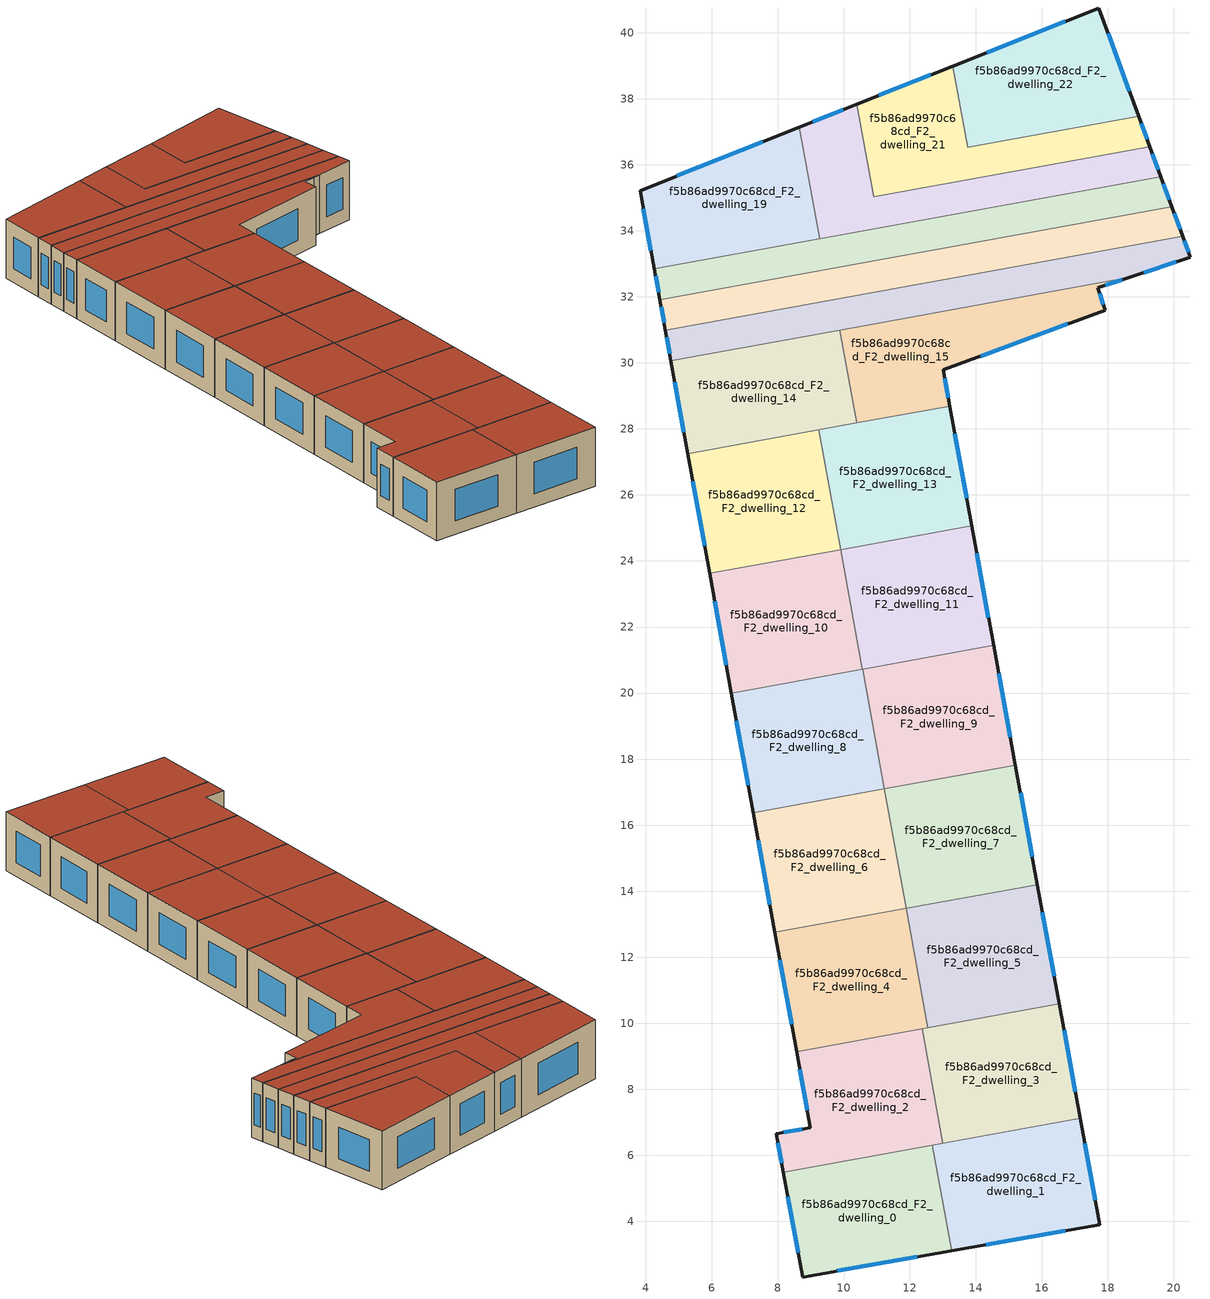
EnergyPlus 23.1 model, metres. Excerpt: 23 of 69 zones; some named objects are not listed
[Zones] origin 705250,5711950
f5b86ad9970c68cd_F2_dwelling_0
 floor to f5b86ad9970c68cd_F1_dwelling_0 (EU_floor_Construction): 12.69,6.31 13.27,3.11 8.76,2.32 8.17,5.49 z6
 wall outside (EU_wall_Construction): 8.17,5.49 8.76,2.32 13.27,3.11 z6:9
 wall to f5b86ad9970c68cd_F2_dwelling_1 (EU_wall_Construction): 13.27,3.11 12.69,6.31 z6:9
 wall to f5b86ad9970c68cd_F2_dwelling_2 (EU_wall_Construction): 12.69,6.31 8.17,5.49 z6:9
 window (EU_Window_Construction): 9.8,2.5 12.23,2.93 / 8.3,4.76 8.62,3.05 z6.69:8.31
 roof outside (EU_roof_Construction): 13.27,3.11 12.69,6.31 8.17,5.49 8.76,2.32 z9
f5b86ad9970c68cd_F2_dwelling_1
 floor to f5b86ad9970c68cd_F1_dwelling_1 (EU_floor_Construction): 17.16,7.12 17.75,3.9 13.27,3.11 12.69,6.31 z6
 wall outside (EU_wall_Construction): 13.27,3.11 17.75,3.9 17.16,7.12 z6:9
 wall to f5b86ad9970c68cd_F2_dwelling_3 (EU_wall_Construction): 17.16,7.12 13.01,6.37 z6:9
 wall to f5b86ad9970c68cd_F2_dwelling_2 (EU_wall_Construction): 13.01,6.37 12.69,6.31 z6:9
 window (EU_Window_Construction): 14.31,3.29 16.72,3.72 / 17.62,4.64 17.3,6.38 z6.69:8.31
 roof outside (EU_roof_Construction): 17.75,3.9 17.16,7.12 12.69,6.31 13.27,3.11 z9
f5b86ad9970c68cd_F2_dwelling_10
 floor to f5b86ad9970c68cd_F1_dwelling_10 (EU_floor_Construction): 9.91,24.34 10.57,20.72 6.6,20 5.94,23.62 z6
 wall outside (EU_wall_Construction): 5.94,23.62 6.6,20 z6:9
 wall to f5b86ad9970c68cd_F2_dwelling_11 (EU_wall_Construction): 10.57,20.72 9.91,24.34 z6:9
 wall to f5b86ad9970c68cd_F2_dwelling_12 (EU_wall_Construction): 9.91,24.34 5.94,23.62 z6:9
 wall to f5b86ad9970c68cd_F2_dwelling_8 (EU_wall_Construction): 6.6,20 10.57,20.72 z6:9
 window (EU_Window_Construction): 6.09,22.79 6.45,20.84 z6.69:8.31
 roof outside (EU_roof_Construction): 10.57,20.72 9.91,24.34 5.94,23.62 6.6,20 z9
f5b86ad9970c68cd_F2_dwelling_11
 floor to f5b86ad9970c68cd_F1_dwelling_11 (EU_floor_Construction): 13.88,25.07 14.54,21.44 10.57,20.72 9.91,24.34 z6
 wall outside (EU_wall_Construction): 14.54,21.44 13.88,25.07 z6:9
 wall to f5b86ad9970c68cd_F2_dwelling_9 (EU_wall_Construction): 10.57,20.72 14.54,21.44 z6:9
 wall to f5b86ad9970c68cd_F2_dwelling_13 (EU_wall_Construction): 13.88,25.07 9.91,24.34 z6:9
 window (EU_Window_Construction): 14.39,22.28 14.03,24.23 z6.69:8.31
 roof outside (EU_roof_Construction): 14.54,21.44 13.88,25.07 9.91,24.34 10.57,20.72 z9
f5b86ad9970c68cd_F2_dwelling_12
 floor to f5b86ad9970c68cd_F1_dwelling_12 (EU_floor_Construction): 9.25,27.97 9.91,24.34 5.94,23.62 5.28,27.25 z6
 wall outside (EU_wall_Construction): 5.28,27.25 5.94,23.62 z6:9
 wall to f5b86ad9970c68cd_F2_dwelling_13 (EU_wall_Construction): 9.91,24.34 9.25,27.97 z6:9
 wall to f5b86ad9970c68cd_F2_dwelling_14 (EU_wall_Construction): 9.25,27.97 5.28,27.25 z6:9
 window (EU_Window_Construction): 5.44,26.41 5.79,24.46 z6.69:8.31
 roof outside (EU_roof_Construction): 9.91,24.34 9.25,27.97 5.28,27.25 5.94,23.62 z9
f5b86ad9970c68cd_F2_dwelling_13
 floor to f5b86ad9970c68cd_F1_dwelling_13 (EU_floor_Construction): 13.21,28.69 13.88,25.07 9.91,24.34 9.25,27.97 z6
 wall outside (EU_wall_Construction): 13.88,25.07 13.21,28.69 z6:9
 wall to f5b86ad9970c68cd_F2_dwelling_15 (EU_wall_Construction): 13.21,28.69 10.4,28.18 z6:9
 wall to f5b86ad9970c68cd_F2_dwelling_14 (EU_wall_Construction): 10.4,28.18 9.25,27.97 z6:9
 window (EU_Window_Construction): 13.72,25.91 13.36,27.85 z6.69:8.31
 roof outside (EU_roof_Construction): 13.88,25.07 13.21,28.69 9.25,27.97 9.91,24.34 z9
f5b86ad9970c68cd_F2_dwelling_14
 floor to f5b86ad9970c68cd_F1_dwelling_14 (EU_floor_Construction): 9.89,30.99 10.4,28.18 5.28,27.25 4.77,30.06 z6
 wall outside (EU_wall_Construction): 4.77,30.06 5.28,27.25 z6:9
 wall to f5b86ad9970c68cd_F2_dwelling_15 (EU_wall_Construction): 10.4,28.18 9.89,30.99 z6:9
 wall to f5b86ad9970c68cd_F2_dwelling_16 (EU_wall_Construction): 9.89,30.99 4.77,30.06 z6:9
 window (EU_Window_Construction): 4.89,29.41 5.16,27.9 z6.69:8.31
 roof outside (EU_roof_Construction): 10.4,28.18 9.89,30.99 4.77,30.06 5.28,27.25 z9
f5b86ad9970c68cd_F2_dwelling_15
 floor to f5b86ad9970c68cd_F1_dwelling_15 (EU_floor_Construction): 18.66,32.59 17.7,32.27 17.92,31.6 13.01,29.79 13.21,28.69 10.4,28.18 9.89,30.99 z6
 wall outside (EU_wall_Construction): 13.21,28.69 13.01,29.79 17.92,31.6 17.7,32.27 / 18.66,32.59 17.7,32.27 z6:9
 wall to f5b86ad9970c68cd_F2_dwelling_16 (EU_wall_Construction): 18.66,32.59 9.89,30.99 z6:9
 window (EU_Window_Construction): 13.16,28.95 13.06,29.53 / 18.43,32.51 17.92,32.34 / 17.87,31.75 17.75,32.11 / 14.15,30.21 16.78,31.18 z6.69:8.31
 roof outside (EU_roof_Construction): 17.92,31.6 17.7,32.27 18.66,32.59 9.89,30.99 10.4,28.18 13.21,28.69 13.01,29.79 z9
f5b86ad9970c68cd_F2_dwelling_16
 floor to f5b86ad9970c68cd_F1_dwelling_16 (EU_floor_Construction): 20.26,33.84 20.5,33.2 18.66,32.59 4.77,30.06 4.6,30.99 z6
 wall outside (EU_wall_Construction): 4.6,30.99 4.77,30.06 / 18.66,32.59 20.5,33.2 20.26,33.84 z6:9
 wall to f5b86ad9970c68cd_F2_dwelling_17 (EU_wall_Construction): 20.26,33.84 4.6,30.99 z6:9
 window (EU_Window_Construction): 4.64,30.78 4.73,30.28 / 20.45,33.35 20.32,33.69 / 19.08,32.73 20.07,33.06 z6.69:8.31
 roof outside (EU_roof_Construction): 18.66,32.59 20.5,33.2 20.26,33.84 4.6,30.99 4.77,30.06 z9
f5b86ad9970c68cd_F2_dwelling_17
 floor to f5b86ad9970c68cd_F1_dwelling_17 (EU_floor_Construction): 19.94,34.73 20.26,33.84 4.6,30.99 4.44,31.92 z6
 wall outside (EU_wall_Construction): 20.26,33.84 19.94,34.73 / 4.44,31.92 4.6,30.99 z6:9
 wall to f5b86ad9970c68cd_F2_dwelling_18 (EU_wall_Construction): 19.94,34.73 4.44,31.92 z6:9
 window (EU_Window_Construction): 20.19,34.05 20.01,34.53 / 4.47,31.7 4.56,31.21 z6.69:8.31
 roof outside (EU_roof_Construction): 20.26,33.84 19.94,34.73 4.44,31.92 4.6,30.99 z9
f5b86ad9970c68cd_F2_dwelling_18
 floor to f5b86ad9970c68cd_F1_dwelling_18 (EU_floor_Construction): 19.6,35.64 19.94,34.73 4.44,31.92 4.27,32.85 z6
 wall outside (EU_wall_Construction): 19.94,34.73 19.6,35.64 / 4.27,32.85 4.44,31.92 z6:9
 wall to f5b86ad9970c68cd_F2_dwelling_20 (EU_wall_Construction): 19.6,35.64 9.27,33.76 z6:9
 wall to f5b86ad9970c68cd_F2_dwelling_19 (EU_wall_Construction): 9.27,33.76 4.27,32.85 z6:9
 window (EU_Window_Construction): 19.86,34.94 19.68,35.43 / 4.3,32.63 4.4,32.13 z6.69:8.31
 roof outside (EU_roof_Construction): 19.94,34.73 19.6,35.64 4.27,32.85 4.44,31.92 z9
f5b86ad9970c68cd_F2_dwelling_19
 floor to f5b86ad9970c68cd_F1_dwelling_19 (EU_floor_Construction): 8.66,37.14 9.27,33.76 4.27,32.85 3.83,35.22 z6
 wall outside (EU_wall_Construction): 8.66,37.14 3.83,35.22 4.27,32.85 z6:9
 wall to f5b86ad9970c68cd_F2_dwelling_20 (EU_wall_Construction): 9.27,33.76 8.66,37.14 z6:9
 window (EU_Window_Construction): 7.54,36.69 4.95,35.66 / 3.93,34.67 4.17,33.4 z6.69:8.31
 roof outside (EU_roof_Construction): 9.27,33.76 8.66,37.14 3.83,35.22 4.27,32.85 z9
f5b86ad9970c68cd_F2_dwelling_2
 floor to f5b86ad9970c68cd_F1_dwelling_2 (EU_floor_Construction): 12.38,9.83 13.01,6.37 8.17,5.49 7.95,6.65 8.99,6.84 8.57,9.14 z6
 wall outside (EU_wall_Construction): 8.57,9.14 8.99,6.84 7.95,6.65 8.17,5.49 z6:9
 wall to f5b86ad9970c68cd_F2_dwelling_3 (EU_wall_Construction): 13.01,6.37 12.38,9.83 8.57,9.14 z6:9
 window (EU_Window_Construction): 8,6.38 8.12,5.76 / 8.75,6.8 8.19,6.7 / 8.67,8.61 8.9,7.37 z6.69:8.31
 roof outside (EU_roof_Construction): 13.01,6.37 12.38,9.83 8.57,9.14 8.99,6.84 7.95,6.65 8.17,5.49 z9
f5b86ad9970c68cd_F2_dwelling_20
 floor to f5b86ad9970c68cd_F1_dwelling_20 (EU_floor_Construction): 19.27,36.55 19.6,35.64 9.27,33.76 8.66,37.14 10.4,37.83 10.91,35.03 z6
 wall outside (EU_wall_Construction): 19.6,35.64 19.27,36.55 / 10.4,37.83 8.66,37.14 z6:9
 wall to f5b86ad9970c68cd_F2_dwelling_21 (EU_wall_Construction): 19.27,36.55 10.91,35.03 10.4,37.83 z6:9
 window (EU_Window_Construction): 19.53,35.85 19.35,36.34 / 9.99,37.67 9.06,37.3 z6.69:8.31
 roof outside (EU_roof_Construction): 19.6,35.64 19.27,36.55 10.91,35.03 10.4,37.83 8.66,37.14 9.27,33.76 z9
f5b86ad9970c68cd_F2_dwelling_21
 floor to f5b86ad9970c68cd_F1_dwelling_21 (EU_floor_Construction): 18.93,37.47 19.27,36.55 10.91,35.03 10.4,37.83 13.31,38.99 13.75,36.53 z6
 wall outside (EU_wall_Construction): 19.27,36.55 18.93,37.47 / 13.31,38.99 10.4,37.83 z6:9
 wall to f5b86ad9970c68cd_F2_dwelling_22 (EU_wall_Construction): 18.93,37.47 13.75,36.53 13.31,38.99 z6:9
 window (EU_Window_Construction): 19.19,36.76 19.01,37.26 / 12.63,38.72 11.07,38.1 z6.69:8.31
 roof outside (EU_roof_Construction): 19.27,36.55 18.93,37.47 13.75,36.53 13.31,38.99 10.4,37.83 10.91,35.03 z9
f5b86ad9970c68cd_F2_dwelling_22
 floor to f5b86ad9970c68cd_F1_dwelling_22 (EU_floor_Construction): 17.73,40.75 18.93,37.47 13.75,36.53 13.31,38.99 z6
 wall outside (EU_wall_Construction): 18.93,37.47 17.73,40.75 13.31,38.99 z6:9
 window (EU_Window_Construction): 16.7,40.34 14.33,39.39 / 18.65,38.23 18.01,39.99 z6.69:8.31
 roof outside (EU_roof_Construction): 18.93,37.47 17.73,40.75 13.31,38.99 13.75,36.53 z9
f5b86ad9970c68cd_F2_dwelling_3
 floor to f5b86ad9970c68cd_F1_dwelling_3 (EU_floor_Construction): 16.53,10.59 17.16,7.12 13.01,6.37 12.38,9.83 8.57,9.14 z6
 wall outside (EU_wall_Construction): 17.16,7.12 16.53,10.59 z6:9
 wall to f5b86ad9970c68cd_F2_dwelling_5 (EU_wall_Construction): 16.53,10.59 12.55,9.86 z6:9
 wall to f5b86ad9970c68cd_F2_dwelling_4 (EU_wall_Construction): 12.55,9.86 12.38,9.83 8.57,9.14 z6:9
 window (EU_Window_Construction): 17.02,7.92 16.67,9.78 z6.69:8.31
 roof outside (EU_roof_Construction): 17.16,7.12 16.53,10.59 8.57,9.14 12.38,9.83 13.01,6.37 z9
f5b86ad9970c68cd_F2_dwelling_4
 floor to f5b86ad9970c68cd_F1_dwelling_4 (EU_floor_Construction): 11.89,13.48 12.55,9.86 8.57,9.14 7.92,12.76 z6
 wall outside (EU_wall_Construction): 7.92,12.76 8.57,9.14 z6:9
 wall to f5b86ad9970c68cd_F2_dwelling_5 (EU_wall_Construction): 12.55,9.86 11.89,13.48 z6:9
 wall to f5b86ad9970c68cd_F2_dwelling_6 (EU_wall_Construction): 11.89,13.48 7.92,12.76 z6:9
 window (EU_Window_Construction): 8.07,11.92 8.42,9.98 z6.69:8.31
 roof outside (EU_roof_Construction): 12.55,9.86 11.89,13.48 7.92,12.76 8.57,9.14 z9
f5b86ad9970c68cd_F2_dwelling_5
 floor to f5b86ad9970c68cd_F1_dwelling_5 (EU_floor_Construction): 15.86,14.2 16.53,10.59 12.55,9.86 11.89,13.48 z6
 wall outside (EU_wall_Construction): 16.53,10.59 15.86,14.2 z6:9
 wall to f5b86ad9970c68cd_F2_dwelling_7 (EU_wall_Construction): 15.86,14.2 11.89,13.48 z6:9
 window (EU_Window_Construction): 16.37,11.42 16.02,13.37 z6.69:8.31
 roof outside (EU_roof_Construction): 16.53,10.59 15.86,14.2 11.89,13.48 12.55,9.86 z9
f5b86ad9970c68cd_F2_dwelling_6
 floor to f5b86ad9970c68cd_F1_dwelling_6 (EU_floor_Construction): 11.23,17.1 11.89,13.48 7.92,12.76 7.26,16.38 z6
 wall outside (EU_wall_Construction): 7.26,16.38 7.92,12.76 z6:9
 wall to f5b86ad9970c68cd_F2_dwelling_7 (EU_wall_Construction): 11.89,13.48 11.23,17.1 z6:9
 wall to f5b86ad9970c68cd_F2_dwelling_8 (EU_wall_Construction): 11.23,17.1 7.26,16.38 z6:9
 window (EU_Window_Construction): 7.41,15.54 7.76,13.6 z6.69:8.31
 roof outside (EU_roof_Construction): 11.89,13.48 11.23,17.1 7.26,16.38 7.92,12.76 z9
f5b86ad9970c68cd_F2_dwelling_7
 floor to f5b86ad9970c68cd_F1_dwelling_7 (EU_floor_Construction): 15.2,17.82 15.86,14.2 11.89,13.48 11.23,17.1 z6
 wall outside (EU_wall_Construction): 15.86,14.2 15.2,17.82 z6:9
 wall to f5b86ad9970c68cd_F2_dwelling_9 (EU_wall_Construction): 15.2,17.82 11.23,17.1 z6:9
 window (EU_Window_Construction): 15.71,15.04 15.36,16.98 z6.69:8.31
 roof outside (EU_roof_Construction): 15.86,14.2 15.2,17.82 11.23,17.1 11.89,13.48 z9
f5b86ad9970c68cd_F2_dwelling_8
 floor to f5b86ad9970c68cd_F1_dwelling_8 (EU_floor_Construction): 10.57,20.72 11.23,17.1 7.26,16.38 6.6,20 z6
 wall outside (EU_wall_Construction): 6.6,20 7.26,16.38 z6:9
 wall to f5b86ad9970c68cd_F2_dwelling_9 (EU_wall_Construction): 11.23,17.1 10.57,20.72 z6:9
 window (EU_Window_Construction): 6.75,19.16 7.11,17.22 z6.69:8.31
 roof outside (EU_roof_Construction): 11.23,17.1 10.57,20.72 6.6,20 7.26,16.38 z9
f5b86ad9970c68cd_F2_dwelling_9
 floor to f5b86ad9970c68cd_F1_dwelling_9 (EU_floor_Construction): 14.54,21.44 15.2,17.82 11.23,17.1 10.57,20.72 z6
 wall outside (EU_wall_Construction): 15.2,17.82 14.54,21.44 z6:9
 window (EU_Window_Construction): 15.05,18.66 14.69,20.6 z6.69:8.31
 roof outside (EU_roof_Construction): 15.2,17.82 14.54,21.44 10.57,20.72 11.23,17.1 z9
[Building]
EU S2 Campaign: North Axis=0; Terrain=City; Solar Distribution=FullExterior
[Site:Location]
London: Latitude=51.5; Longitude=-0.5; Time Zone=0; Elevation=25
[SizingPeriod:WeatherFileDays]
AnnualSizingPeriod: Begin Month=1; Begin Day of Month=1; End Month=12; End Day of Month=31; Day of Week for Start Day=Monday; Use Weather File Daylight Saving Period=No; Use Weather File Rain and Snow Indicators=No
[MATERIAL]
EU_InternalMass_Material: Roughness=MediumRough; Thickness=0.1; Conductivity=1; Density=1800; Specific Heat=900; Thermal Absorptance=0.9; Solar Absorptance=0.7; Visible Absorptance=0.7
[MATERIAL:NOMASS] Roughness=MediumRough; Thermal Absorptance=0.9; Solar Absorptance=0.7; Visible Absorptance=0.7
Name | Thermal Resistance
EU_wall_NoMass | 0.635353
EU_roof_NoMass | 0.675062
EU_floor_NoMass | 1.96382
[WINDOWMATERIAL:SIMPLEGLAZINGSYSTEM]
EU_Window_SimpleGlazing: UFactor=2.96269; Solar Heat Gain Coefficient=0.76; Visible Transmittance=0.76
[CONSTRUCTION]
EU_wall_Construction: EU_wall_NoMass
EU_roof_Construction: EU_roof_NoMass
EU_floor_Construction: EU_floor_NoMass
EU_InternalMass_Construction: EU_InternalMass_Material
EU_Window_Construction: EU_Window_SimpleGlazing
[ZONE] Type=1; Multiplier=1; Ceiling Height=autocalculate; Floor Area=autocalculate; Part of Total Floor Area=Yes
Name | Volume
f5b86ad9970c68cd_F2_dwelling_0 | 44.5649
f5b86ad9970c68cd_F2_dwelling_1 | 44.5627
f5b86ad9970c68cd_F2_dwelling_10 | 44.5591
f5b86ad9970c68cd_F2_dwelling_11 | 44.5715
f5b86ad9970c68cd_F2_dwelling_12; f5b86ad9970c68cd_F2_dwelling_13; f5b86ad9970c68cd_F2_dwelling_4; f5b86ad9970c68cd_F2_dwelling_8 | 44.5686
f5b86ad9970c68cd_F2_dwelling_14 | 44.5708
f5b86ad9970c68cd_F2_dwelling_15; f5b86ad9970c68cd_F2_dwelling_7 | 44.5752
f5b86ad9970c68cd_F2_dwelling_16 | 44.5781
f5b86ad9970c68cd_F2_dwelling_17 | 44.5723
f5b86ad9970c68cd_F2_dwelling_18 | 44.5481
f5b86ad9970c68cd_F2_dwelling_19; f5b86ad9970c68cd_F2_dwelling_22 | 44.573
f5b86ad9970c68cd_F2_dwelling_2 | 44.5635
f5b86ad9970c68cd_F2_dwelling_20 | 44.5745
f5b86ad9970c68cd_F2_dwelling_21 | 44.5605
f5b86ad9970c68cd_F2_dwelling_3 | 44.5774
f5b86ad9970c68cd_F2_dwelling_5 | 44.5679
f5b86ad9970c68cd_F2_dwelling_6 | 44.5657
f5b86ad9970c68cd_F2_dwelling_9 | 44.5737
[INTERNALMASS] Construction=EU_InternalMass_Construction
Name | Zone or ZoneList | Surface Area
f5b86ad9970c68cd_F2_dwelling_0_EU_InternalMass | f5b86ad9970c68cd_F2_dwelling_0 | 14.8557
f5b86ad9970c68cd_F2_dwelling_1_EU_InternalMass | f5b86ad9970c68cd_F2_dwelling_1 | 14.8542
f5b86ad9970c68cd_F2_dwelling_2_EU_InternalMass | f5b86ad9970c68cd_F2_dwelling_2 | 14.8551
f5b86ad9970c68cd_F2_dwelling_3_EU_InternalMass | f5b86ad9970c68cd_F2_dwelling_3 | 14.8605
f5b86ad9970c68cd_F2_dwelling_4_EU_InternalMass | f5b86ad9970c68cd_F2_dwelling_4 | 14.8564
f5b86ad9970c68cd_F2_dwelling_5_EU_InternalMass | f5b86ad9970c68cd_F2_dwelling_5 | 14.8548
f5b86ad9970c68cd_F2_dwelling_6_EU_InternalMass | f5b86ad9970c68cd_F2_dwelling_6 | 14.8546
f5b86ad9970c68cd_F2_dwelling_7_EU_InternalMass | f5b86ad9970c68cd_F2_dwelling_7 | 14.8594
f5b86ad9970c68cd_F2_dwelling_8_EU_InternalMass | f5b86ad9970c68cd_F2_dwelling_8 | 14.8554
f5b86ad9970c68cd_F2_dwelling_9_EU_InternalMass | f5b86ad9970c68cd_F2_dwelling_9 | 14.8568
f5b86ad9970c68cd_F2_dwelling_10_EU_InternalMass | f5b86ad9970c68cd_F2_dwelling_10 | 14.853
f5b86ad9970c68cd_F2_dwelling_11_EU_InternalMass | f5b86ad9970c68cd_F2_dwelling_11 | 14.857
f5b86ad9970c68cd_F2_dwelling_12_EU_InternalMass | f5b86ad9970c68cd_F2_dwelling_12 | 14.8573
f5b86ad9970c68cd_F2_dwelling_13_EU_InternalMass | f5b86ad9970c68cd_F2_dwelling_13 | 14.8569
f5b86ad9970c68cd_F2_dwelling_14_EU_InternalMass | f5b86ad9970c68cd_F2_dwelling_14 | 14.8568
f5b86ad9970c68cd_F2_dwelling_15_EU_InternalMass | f5b86ad9970c68cd_F2_dwelling_15 | 14.8584
f5b86ad9970c68cd_F2_dwelling_16_EU_InternalMass | f5b86ad9970c68cd_F2_dwelling_16 | 14.8594
f5b86ad9970c68cd_F2_dwelling_17_EU_InternalMass | f5b86ad9970c68cd_F2_dwelling_17 | 14.8576
f5b86ad9970c68cd_F2_dwelling_18_EU_InternalMass | f5b86ad9970c68cd_F2_dwelling_18 | 14.8494
f5b86ad9970c68cd_F2_dwelling_19_EU_InternalMass | f5b86ad9970c68cd_F2_dwelling_19 | 14.8567
f5b86ad9970c68cd_F2_dwelling_20_EU_InternalMass | f5b86ad9970c68cd_F2_dwelling_20 | 14.8584
f5b86ad9970c68cd_F2_dwelling_21_EU_InternalMass | f5b86ad9970c68cd_F2_dwelling_21 | 14.8536
f5b86ad9970c68cd_F2_dwelling_22_EU_InternalMass | f5b86ad9970c68cd_F2_dwelling_22 | 14.8581
[OTHEREQUIPMENT] Fuel Type=Electricity; Design Level Calculation Method=Watts/Area; Power per Zone Floor Area=1; Fraction Latent=0; Fraction Radiant=0; Fraction Lost=0; Carbon Dioxide Generation Rate=0; EndUse Subcategory=EU_Step8_InternalGains
Name | Zone or ZoneList or Space or SpaceList | Schedule
EU_Step8_InternalGain_f5b86ad9970c68cd_F2_dwelling_0_f000 | f5b86ad9970c68cd_F2_dwelling_0 | EU_Step8_GainSchedule_f5b86ad9970c68cd_F2_dwelling_0_f000
EU_Step8_InternalGain_f5b86ad9970c68cd_F2_dwelling_1_f000 | f5b86ad9970c68cd_F2_dwelling_1 | EU_Step8_GainSchedule_f5b86ad9970c68cd_F2_dwelling_1_f000
EU_Step8_InternalGain_f5b86ad9970c68cd_F2_dwelling_2_f000 | f5b86ad9970c68cd_F2_dwelling_2 | EU_Step8_GainSchedule_f5b86ad9970c68cd_F2_dwelling_2_f000
EU_Step8_InternalGain_f5b86ad9970c68cd_F2_dwelling_3_f000 | f5b86ad9970c68cd_F2_dwelling_3 | EU_Step8_GainSchedule_f5b86ad9970c68cd_F2_dwelling_3_f000
EU_Step8_InternalGain_f5b86ad9970c68cd_F2_dwelling_4_f000 | f5b86ad9970c68cd_F2_dwelling_4 | EU_Step8_GainSchedule_f5b86ad9970c68cd_F2_dwelling_4_f000
EU_Step8_InternalGain_f5b86ad9970c68cd_F2_dwelling_5_f000 | f5b86ad9970c68cd_F2_dwelling_5 | EU_Step8_GainSchedule_f5b86ad9970c68cd_F2_dwelling_5_f000
EU_Step8_InternalGain_f5b86ad9970c68cd_F2_dwelling_6_f000 | f5b86ad9970c68cd_F2_dwelling_6 | EU_Step8_GainSchedule_f5b86ad9970c68cd_F2_dwelling_6_f000
EU_Step8_InternalGain_f5b86ad9970c68cd_F2_dwelling_7_f000 | f5b86ad9970c68cd_F2_dwelling_7 | EU_Step8_GainSchedule_f5b86ad9970c68cd_F2_dwelling_7_f000
EU_Step8_InternalGain_f5b86ad9970c68cd_F2_dwelling_8_f000 | f5b86ad9970c68cd_F2_dwelling_8 | EU_Step8_GainSchedule_f5b86ad9970c68cd_F2_dwelling_8_f000
EU_Step8_InternalGain_f5b86ad9970c68cd_F2_dwelling_9_f000 | f5b86ad9970c68cd_F2_dwelling_9 | EU_Step8_GainSchedule_f5b86ad9970c68cd_F2_dwelling_9_f000
EU_Step8_InternalGain_f5b86ad9970c68cd_F2_dwelling_10_f000 | f5b86ad9970c68cd_F2_dwelling_10 | EU_Step8_GainSchedule_f5b86ad9970c68cd_F2_dwelling_10_f000
EU_Step8_InternalGain_f5b86ad9970c68cd_F2_dwelling_11_f000 | f5b86ad9970c68cd_F2_dwelling_11 | EU_Step8_GainSchedule_f5b86ad9970c68cd_F2_dwelling_11_f000
EU_Step8_InternalGain_f5b86ad9970c68cd_F2_dwelling_12_f000 | f5b86ad9970c68cd_F2_dwelling_12 | EU_Step8_GainSchedule_f5b86ad9970c68cd_F2_dwelling_12_f000
EU_Step8_InternalGain_f5b86ad9970c68cd_F2_dwelling_13_f000 | f5b86ad9970c68cd_F2_dwelling_13 | EU_Step8_GainSchedule_f5b86ad9970c68cd_F2_dwelling_13_f000
EU_Step8_InternalGain_f5b86ad9970c68cd_F2_dwelling_14_f000 | f5b86ad9970c68cd_F2_dwelling_14 | EU_Step8_GainSchedule_f5b86ad9970c68cd_F2_dwelling_14_f000
EU_Step8_InternalGain_f5b86ad9970c68cd_F2_dwelling_15_f000 | f5b86ad9970c68cd_F2_dwelling_15 | EU_Step8_GainSchedule_f5b86ad9970c68cd_F2_dwelling_15_f000
EU_Step8_InternalGain_f5b86ad9970c68cd_F2_dwelling_16_f000 | f5b86ad9970c68cd_F2_dwelling_16 | EU_Step8_GainSchedule_f5b86ad9970c68cd_F2_dwelling_16_f000
EU_Step8_InternalGain_f5b86ad9970c68cd_F2_dwelling_17_f000 | f5b86ad9970c68cd_F2_dwelling_17 | EU_Step8_GainSchedule_f5b86ad9970c68cd_F2_dwelling_17_f000
EU_Step8_InternalGain_f5b86ad9970c68cd_F2_dwelling_18_f000 | f5b86ad9970c68cd_F2_dwelling_18 | EU_Step8_GainSchedule_f5b86ad9970c68cd_F2_dwelling_18_f000
EU_Step8_InternalGain_f5b86ad9970c68cd_F2_dwelling_19_f000 | f5b86ad9970c68cd_F2_dwelling_19 | EU_Step8_GainSchedule_f5b86ad9970c68cd_F2_dwelling_19_f000
EU_Step8_InternalGain_f5b86ad9970c68cd_F2_dwelling_20_f000 | f5b86ad9970c68cd_F2_dwelling_20 | EU_Step8_GainSchedule_f5b86ad9970c68cd_F2_dwelling_20_f000
EU_Step8_InternalGain_f5b86ad9970c68cd_F2_dwelling_21_f000 | f5b86ad9970c68cd_F2_dwelling_21 | EU_Step8_GainSchedule_f5b86ad9970c68cd_F2_dwelling_21_f000
EU_Step8_InternalGain_f5b86ad9970c68cd_F2_dwelling_22_f000 | f5b86ad9970c68cd_F2_dwelling_22 | EU_Step8_GainSchedule_f5b86ad9970c68cd_F2_dwelling_22_f000
[ZONEVENTILATION:DESIGNFLOWRATE] Schedule=EU_AlwaysOn; Design Flow Rate Calculation Method=AirChanges/Hour; Air Changes per Hour=0.555504; Ventilation Type=Natural; Fan Pressure Rise=0; Fan Total Efficiency=1; Constant Term Coefficient=1; Temperature Term Coefficient=0; Velocity Term Coefficient=0; Velocity Squared Term Coefficient=0; Minimum Indoor Temperature=-100; Maximum Indoor Temperature=100; Delta Temperature=-100; Minimum Outdoor Temperature=-100; Maximum Outdoor Temperature=100; Maximum Wind Speed=40
Name | Zone or ZoneList or Space or SpaceList
EU_ConstantAir_f5b86ad9970c68cd_F2_dwelling_0 | f5b86ad9970c68cd_F2_dwelling_0
EU_ConstantAir_f5b86ad9970c68cd_F2_dwelling_1 | f5b86ad9970c68cd_F2_dwelling_1
EU_ConstantAir_f5b86ad9970c68cd_F2_dwelling_2 | f5b86ad9970c68cd_F2_dwelling_2
EU_ConstantAir_f5b86ad9970c68cd_F2_dwelling_3 | f5b86ad9970c68cd_F2_dwelling_3
EU_ConstantAir_f5b86ad9970c68cd_F2_dwelling_4 | f5b86ad9970c68cd_F2_dwelling_4
EU_ConstantAir_f5b86ad9970c68cd_F2_dwelling_5 | f5b86ad9970c68cd_F2_dwelling_5
EU_ConstantAir_f5b86ad9970c68cd_F2_dwelling_6 | f5b86ad9970c68cd_F2_dwelling_6
EU_ConstantAir_f5b86ad9970c68cd_F2_dwelling_7 | f5b86ad9970c68cd_F2_dwelling_7
EU_ConstantAir_f5b86ad9970c68cd_F2_dwelling_8 | f5b86ad9970c68cd_F2_dwelling_8
EU_ConstantAir_f5b86ad9970c68cd_F2_dwelling_9 | f5b86ad9970c68cd_F2_dwelling_9
EU_ConstantAir_f5b86ad9970c68cd_F2_dwelling_10 | f5b86ad9970c68cd_F2_dwelling_10
EU_ConstantAir_f5b86ad9970c68cd_F2_dwelling_11 | f5b86ad9970c68cd_F2_dwelling_11
EU_ConstantAir_f5b86ad9970c68cd_F2_dwelling_12 | f5b86ad9970c68cd_F2_dwelling_12
EU_ConstantAir_f5b86ad9970c68cd_F2_dwelling_13 | f5b86ad9970c68cd_F2_dwelling_13
EU_ConstantAir_f5b86ad9970c68cd_F2_dwelling_14 | f5b86ad9970c68cd_F2_dwelling_14
EU_ConstantAir_f5b86ad9970c68cd_F2_dwelling_15 | f5b86ad9970c68cd_F2_dwelling_15
EU_ConstantAir_f5b86ad9970c68cd_F2_dwelling_16 | f5b86ad9970c68cd_F2_dwelling_16
EU_ConstantAir_f5b86ad9970c68cd_F2_dwelling_17 | f5b86ad9970c68cd_F2_dwelling_17
EU_ConstantAir_f5b86ad9970c68cd_F2_dwelling_18 | f5b86ad9970c68cd_F2_dwelling_18
EU_ConstantAir_f5b86ad9970c68cd_F2_dwelling_19 | f5b86ad9970c68cd_F2_dwelling_19
EU_ConstantAir_f5b86ad9970c68cd_F2_dwelling_20 | f5b86ad9970c68cd_F2_dwelling_20
EU_ConstantAir_f5b86ad9970c68cd_F2_dwelling_21 | f5b86ad9970c68cd_F2_dwelling_21
EU_ConstantAir_f5b86ad9970c68cd_F2_dwelling_22 | f5b86ad9970c68cd_F2_dwelling_22
[HVACTEMPLATE:ZONE:IDEALLOADSAIRSYSTEM] System Availability Schedule=EU_AlwaysOn; Maximum Heating Supply Air Temperature=50; Minimum Cooling Supply Air Temperature=13; Maximum Heating Supply Air Humidity Ratio=0.0156; Minimum Cooling Supply Air Humidity Ratio=0.0077; Heating Limit=NoLimit; Cooling Limit=NoLimit; Heating Availability Schedule=EU_AlwaysOn; Cooling Availability Schedule=EU_CoolingOff; Dehumidification Control Type=ConstantSensibleHeatRatio; Cooling Sensible Heat Ratio=0.7; Dehumidification Setpoint=60; Humidification Control Type=None; Humidification Setpoint=30; Outdoor Air Method=None; Outdoor Air Flow Rate per Person=0.00944; Outdoor Air Flow Rate per Zone Floor Area=0; Outdoor Air Flow Rate per Zone=0; Demand Controlled Ventilation Type=None; Outdoor Air Economizer Type=NoEconomizer; Heat Recovery Type=None; Sensible Heat Recovery Effectiveness=0.7; Latent Heat Recovery Effectiveness=0.65
Name | Template Thermostat
f5b86ad9970c68cd_F2_dwelling_0 | EU_HeatOnly_f5b86ad9970c68cd_F2_dwelling_0
f5b86ad9970c68cd_F2_dwelling_1 | EU_HeatOnly_f5b86ad9970c68cd_F2_dwelling_1
f5b86ad9970c68cd_F2_dwelling_2 | EU_HeatOnly_f5b86ad9970c68cd_F2_dwelling_2
f5b86ad9970c68cd_F2_dwelling_3 | EU_HeatOnly_f5b86ad9970c68cd_F2_dwelling_3
f5b86ad9970c68cd_F2_dwelling_4 | EU_HeatOnly_f5b86ad9970c68cd_F2_dwelling_4
f5b86ad9970c68cd_F2_dwelling_5 | EU_HeatOnly_f5b86ad9970c68cd_F2_dwelling_5
f5b86ad9970c68cd_F2_dwelling_6 | EU_HeatOnly_f5b86ad9970c68cd_F2_dwelling_6
f5b86ad9970c68cd_F2_dwelling_7 | EU_HeatOnly_f5b86ad9970c68cd_F2_dwelling_7
f5b86ad9970c68cd_F2_dwelling_8 | EU_HeatOnly_f5b86ad9970c68cd_F2_dwelling_8
f5b86ad9970c68cd_F2_dwelling_9 | EU_HeatOnly_f5b86ad9970c68cd_F2_dwelling_9
f5b86ad9970c68cd_F2_dwelling_10 | EU_HeatOnly_f5b86ad9970c68cd_F2_dwelling_10
f5b86ad9970c68cd_F2_dwelling_11 | EU_HeatOnly_f5b86ad9970c68cd_F2_dwelling_11
f5b86ad9970c68cd_F2_dwelling_12 | EU_HeatOnly_f5b86ad9970c68cd_F2_dwelling_12
f5b86ad9970c68cd_F2_dwelling_13 | EU_HeatOnly_f5b86ad9970c68cd_F2_dwelling_13
f5b86ad9970c68cd_F2_dwelling_14 | EU_HeatOnly_f5b86ad9970c68cd_F2_dwelling_14
f5b86ad9970c68cd_F2_dwelling_15 | EU_HeatOnly_f5b86ad9970c68cd_F2_dwelling_15
f5b86ad9970c68cd_F2_dwelling_16 | EU_HeatOnly_f5b86ad9970c68cd_F2_dwelling_16
f5b86ad9970c68cd_F2_dwelling_17 | EU_HeatOnly_f5b86ad9970c68cd_F2_dwelling_17
f5b86ad9970c68cd_F2_dwelling_18 | EU_HeatOnly_f5b86ad9970c68cd_F2_dwelling_18
f5b86ad9970c68cd_F2_dwelling_19 | EU_HeatOnly_f5b86ad9970c68cd_F2_dwelling_19
f5b86ad9970c68cd_F2_dwelling_20 | EU_HeatOnly_f5b86ad9970c68cd_F2_dwelling_20
f5b86ad9970c68cd_F2_dwelling_21 | EU_HeatOnly_f5b86ad9970c68cd_F2_dwelling_21
f5b86ad9970c68cd_F2_dwelling_22 | EU_HeatOnly_f5b86ad9970c68cd_F2_dwelling_22
[SIZING:ZONE] Zone Cooling Design Supply Air Temperature Input Method=SupplyAirTemperature; Zone Cooling Design Supply Air Temperature=13; Zone Heating Design Supply Air Temperature Input Method=SupplyAirTemperature; Zone Heating Design Supply Air Temperature=50; Zone Cooling Design Supply Air Humidity Ratio=0.008; Zone Heating Design Supply Air Humidity Ratio=0.008; Cooling Design Air Flow Method=DesignDay; Cooling Design Air Flow Rate=0; Cooling Minimum Air Flow per Zone Floor Area=0.000762; Cooling Minimum Air Flow=0; Cooling Minimum Air Flow Fraction=0.2; Heating Design Air Flow Method=DesignDay; Heating Design Air Flow Rate=0; Heating Maximum Air Flow per Zone Floor Area=0.002032; Heating Maximum Air Flow=0.141576; Heating Maximum Air Flow Fraction=0.3; Account for Dedicated Outdoor Air System=No; Dedicated Outdoor Air System Control Strategy=NeutralSupplyAir; Dedicated Outdoor Air Low Setpoint Temperature for Design=autosize; Dedicated Outdoor Air High Setpoint Temperature for Design=autosize; Zone Load Sizing Method=Sensible Load Only No Latent Load; Zone Latent Cooling Design Supply Air Humidity Ratio Input Method=HumidityRatioDifference; Zone Cooling Design Supply Air Humidity Ratio Difference=0.005; Zone Latent Heating Design Supply Air Humidity Ratio Input Method=HumidityRatioDifference; Zone Humidification Design Supply Air Humidity Ratio Difference=0.005
f5b86ad9970c68cd_F2_dwelling_0; f5b86ad9970c68cd_F2_dwelling_1; f5b86ad9970c68cd_F2_dwelling_2; f5b86ad9970c68cd_F2_dwelling_3; f5b86ad9970c68cd_F2_dwelling_4; f5b86ad9970c68cd_F2_dwelling_5; f5b86ad9970c68cd_F2_dwelling_6; f5b86ad9970c68cd_F2_dwelling_7; f5b86ad9970c68cd_F2_dwelling_8; f5b86ad9970c68cd_F2_dwelling_9; f5b86ad9970c68cd_F2_dwelling_10; f5b86ad9970c68cd_F2_dwelling_11; f5b86ad9970c68cd_F2_dwelling_12; f5b86ad9970c68cd_F2_dwelling_13; f5b86ad9970c68cd_F2_dwelling_14; f5b86ad9970c68cd_F2_dwelling_15; f5b86ad9970c68cd_F2_dwelling_16; f5b86ad9970c68cd_F2_dwelling_17; f5b86ad9970c68cd_F2_dwelling_18; f5b86ad9970c68cd_F2_dwelling_19; f5b86ad9970c68cd_F2_dwelling_20; f5b86ad9970c68cd_F2_dwelling_21; f5b86ad9970c68cd_F2_dwelling_22
[SCHEDULE:CONSTANT]
Name | Hourly Value
EU_AlwaysOn | 1
EU_CoolingOff | 0
[SCHEDULE:FILE] Column Number=1; Rows to Skip at Top=0; Number of Hours of Data=8760; Column Separator=Comma; Interpolate to Timestep=No; Minutes per Item=60; Adjust Schedule for Daylight Savings=Yes
Name | File
EU_Step8_GainSchedule_f5b86ad9970c68cd_F2_dwelling_0_f000 | ../../schedules/f5b86ad9970c68cd/f5b86ad9970c68cd_F2_dwelling_0_f000_gain.csv
EU_Step8_GainSchedule_f5b86ad9970c68cd_F2_dwelling_1_f000 | ../../schedules/f5b86ad9970c68cd/f5b86ad9970c68cd_F2_dwelling_1_f000_gain.csv
EU_Step8_GainSchedule_f5b86ad9970c68cd_F2_dwelling_2_f000 | ../../schedules/f5b86ad9970c68cd/f5b86ad9970c68cd_F2_dwelling_2_f000_gain.csv
EU_Step8_GainSchedule_f5b86ad9970c68cd_F2_dwelling_3_f000 | ../../schedules/f5b86ad9970c68cd/f5b86ad9970c68cd_F2_dwelling_3_f000_gain.csv
EU_Step8_GainSchedule_f5b86ad9970c68cd_F2_dwelling_4_f000 | ../../schedules/f5b86ad9970c68cd/f5b86ad9970c68cd_F2_dwelling_4_f000_gain.csv
EU_Step8_GainSchedule_f5b86ad9970c68cd_F2_dwelling_5_f000 | ../../schedules/f5b86ad9970c68cd/f5b86ad9970c68cd_F2_dwelling_5_f000_gain.csv
EU_Step8_GainSchedule_f5b86ad9970c68cd_F2_dwelling_6_f000 | ../../schedules/f5b86ad9970c68cd/f5b86ad9970c68cd_F2_dwelling_6_f000_gain.csv
EU_Step8_GainSchedule_f5b86ad9970c68cd_F2_dwelling_7_f000 | ../../schedules/f5b86ad9970c68cd/f5b86ad9970c68cd_F2_dwelling_7_f000_gain.csv
EU_Step8_GainSchedule_f5b86ad9970c68cd_F2_dwelling_8_f000 | ../../schedules/f5b86ad9970c68cd/f5b86ad9970c68cd_F2_dwelling_8_f000_gain.csv
EU_Step8_GainSchedule_f5b86ad9970c68cd_F2_dwelling_9_f000 | ../../schedules/f5b86ad9970c68cd/f5b86ad9970c68cd_F2_dwelling_9_f000_gain.csv
EU_Step8_GainSchedule_f5b86ad9970c68cd_F2_dwelling_10_f000 | ../../schedules/f5b86ad9970c68cd/f5b86ad9970c68cd_F2_dwelling_10_f000_gain.csv
EU_Step8_GainSchedule_f5b86ad9970c68cd_F2_dwelling_11_f000 | ../../schedules/f5b86ad9970c68cd/f5b86ad9970c68cd_F2_dwelling_11_f000_gain.csv
EU_Step8_GainSchedule_f5b86ad9970c68cd_F2_dwelling_12_f000 | ../../schedules/f5b86ad9970c68cd/f5b86ad9970c68cd_F2_dwelling_12_f000_gain.csv
EU_Step8_GainSchedule_f5b86ad9970c68cd_F2_dwelling_13_f000 | ../../schedules/f5b86ad9970c68cd/f5b86ad9970c68cd_F2_dwelling_13_f000_gain.csv
EU_Step8_GainSchedule_f5b86ad9970c68cd_F2_dwelling_14_f000 | ../../schedules/f5b86ad9970c68cd/f5b86ad9970c68cd_F2_dwelling_14_f000_gain.csv
EU_Step8_GainSchedule_f5b86ad9970c68cd_F2_dwelling_15_f000 | ../../schedules/f5b86ad9970c68cd/f5b86ad9970c68cd_F2_dwelling_15_f000_gain.csv
EU_Step8_GainSchedule_f5b86ad9970c68cd_F2_dwelling_16_f000 | ../../schedules/f5b86ad9970c68cd/f5b86ad9970c68cd_F2_dwelling_16_f000_gain.csv
EU_Step8_GainSchedule_f5b86ad9970c68cd_F2_dwelling_17_f000 | ../../schedules/f5b86ad9970c68cd/f5b86ad9970c68cd_F2_dwelling_17_f000_gain.csv
EU_Step8_GainSchedule_f5b86ad9970c68cd_F2_dwelling_18_f000 | ../../schedules/f5b86ad9970c68cd/f5b86ad9970c68cd_F2_dwelling_18_f000_gain.csv
EU_Step8_GainSchedule_f5b86ad9970c68cd_F2_dwelling_19_f000 | ../../schedules/f5b86ad9970c68cd/f5b86ad9970c68cd_F2_dwelling_19_f000_gain.csv
EU_Step8_GainSchedule_f5b86ad9970c68cd_F2_dwelling_20_f000 | ../../schedules/f5b86ad9970c68cd/f5b86ad9970c68cd_F2_dwelling_20_f000_gain.csv
EU_Step8_GainSchedule_f5b86ad9970c68cd_F2_dwelling_21_f000 | ../../schedules/f5b86ad9970c68cd/f5b86ad9970c68cd_F2_dwelling_21_f000_gain.csv
EU_Step8_GainSchedule_f5b86ad9970c68cd_F2_dwelling_22_f000 | ../../schedules/f5b86ad9970c68cd/f5b86ad9970c68cd_F2_dwelling_22_f000_gain.csv
